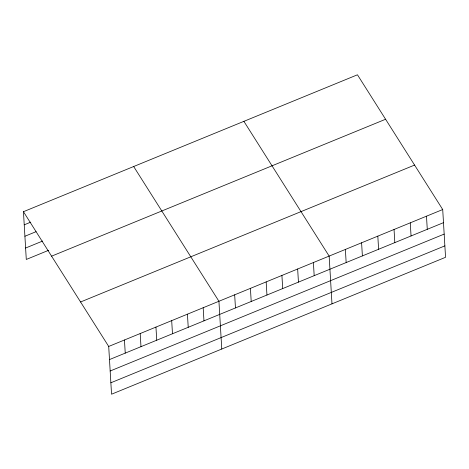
<?xml version="1.0" encoding="UTF-8"?>
<svg xmlns="http://www.w3.org/2000/svg" width="469" height="469" viewBox="0 0 469 469"><rect width="100%" height="100%" fill="white"/><g stroke="black" fill="none" stroke-linecap="round" stroke-linejoin="round"><path stroke-width="0.7" d="M23.45 211.701L357.454 74.788L442.713 209.537L445.55 257.299L111.546 394.212L108.708 346.45L23.45 211.701L26.287 259.463L48.594 250.317M24.23 224.827L30.79 222.136M24.91 236.253L36.06 231.68M25.607 248.031L42.667 241.037M51.584 256.168L385.588 119.255M80.574 301.983L414.578 165.07M108.708 346.45L442.713 209.537M109.488 359.576L443.492 222.664M110.168 371.008L444.172 234.095M110.866 382.78L444.87 245.867M243.892 121.336L329.15 256.092L331.988 303.848M133.671 166.518L218.929 301.274L221.767 349.03M426.491 216.191L427.271 229.318M410.269 222.839L411.049 235.966M394.042 229.488L394.822 242.614M377.821 236.142L378.6 249.262M361.599 242.79L362.379 255.916M345.377 249.438L346.157 262.564M313.403 262.546L314.183 275.666M297.663 269.001L298.442 282.121M281.916 275.455L282.696 288.576M266.169 281.91L266.949 295.03M250.423 288.365L251.202 301.485M234.676 294.819L235.456 307.94M203.183 307.728L203.962 320.849M187.442 314.177L188.221 327.303M171.695 320.632L172.475 333.758M155.948 327.086L156.728 340.213M140.202 333.541L140.981 346.667M124.455 339.996L125.235 353.122"/></g></svg>
